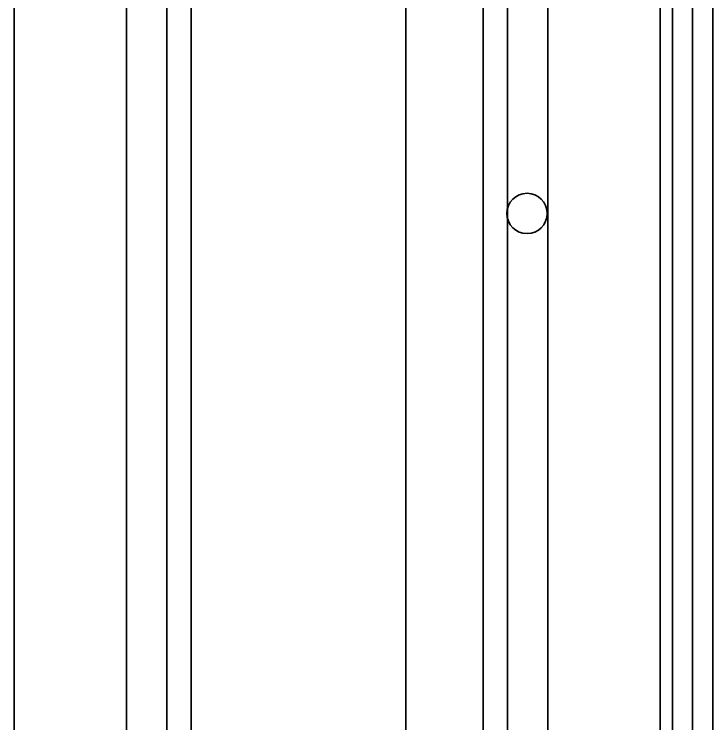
# Model space of a CAD drawing. Header units: millimetres. Extents: x -178 to 3694, y -325 to 1836.
# Drawn here: x 1338.5 to 1425, y 136.8 to 224.7 of the extents above; entities that cross this region are included whole.
import ezdxf

# ---------------------------------------------------------------- set-up
doc = ezdxf.new("R2010")
doc.units = ezdxf.units.MM

msp = doc.modelspace()

# ---------------------------------------------------------------- linework, layer by layer
at = {"color": 7, "linetype": 'Continuous', "lineweight": 35}
for p, q in [((1420.015, 50), (1420.015, 550)), ((1420.015, 50), (1420.015, 550)), ((1422.515, 50), (1422.515, 550)), ((1425.015, 50), (1425.015, 550)), ((1387.015, 60), (1387.015, 540)), ((1387.015, 60), (1387.015, 540)), ((1352.429, 532.172), (1352.429, 67.828)), ((1404.601, 532.172), (1404.601, 67.828)), ((1338.515, 498.08), (1338.515, 101.92)), ((1338.515, 498.08), (1338.515, 101.92)), ((1352.429, 498.8), (1352.429, 101.2)), ((1357.429, 498.8), (1357.429, 101.2)), ((1399.601, 498.8), (1399.601, 101.2)), ((1404.601, 498.8), (1404.601, 101.2)), ((1418.515, 498.08), (1418.515, 101.92)), ((1418.515, 498.08), (1418.515, 101.92)), ((1357.429, 263), (1357.429, 67.828)), ((1360.429, 263), (1360.429, 61.938)), ((1360.429, 263), (1360.429, 61.938)), ((1396.601, 263), (1396.601, 61.938)), ((1396.601, 263), (1396.601, 61.938)), ((1399.601, 263), (1399.601, 67.828)), ((1422.515, 239.427), (1422.515, 58.85)), ((1425.015, 58.85), (1425.015, 239.427))]:
    msp.add_line(p, q, dxfattribs=at)
msp.add_circle((1402.015, 200), 2.5, dxfattribs=at)
msp.add_circle((1402.015, 200), 2.5, dxfattribs=at)

doc.saveas('drawing.dxf')
